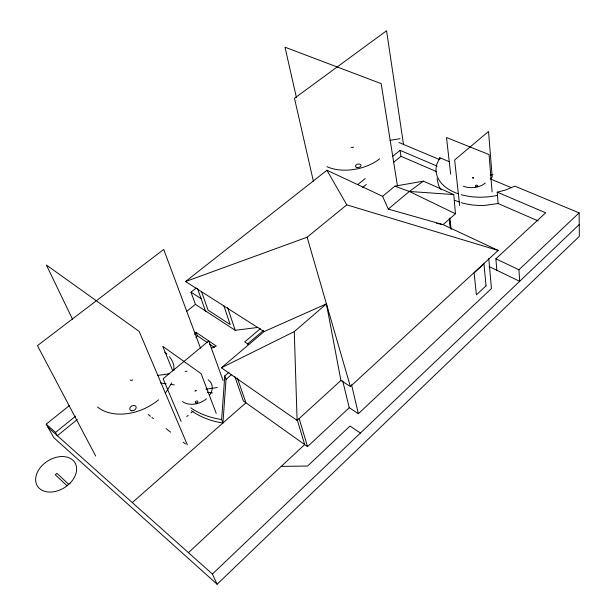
<?xml version="1.0" encoding="UTF-8"?>
<svg xmlns="http://www.w3.org/2000/svg" width="615" height="615" viewBox="0 0 615 615"><rect width="100%" height="100%" fill="white"/><g stroke="black" fill="none" stroke-linecap="round" stroke-linejoin="round"><path stroke-width="0.92" d="M191.45 410.705A82.771 59.986 -18.5 0 0 222.945 422.982L226.02 379.34L224.775 375.873L229.126 372.167M222.945 422.982L221.638 419.53L224.775 375.873M449.542 161.814L439.81 157.74L436.873 164.074A50.061 30.619 -6.4 0 0 458.483 193.848M209.454 395.637L211.422 392.178L212.283 388.634L211.99 385.251A17.489 12.723 -22.5 0 0 208.147 379.839M171.7 382.93L166.373 391.755A44.695 31.181 -25 0 1 165.235 393.154M195.939 390.817L194.855 390.948M69.349 405.593L46.225 424.166L53.82 437.68L217.118 584.25L579.33 236.345L579.13 212.882L514.832 186.13L505.276 190.112L497.235 192.164L498.112 203.534L538.24 220.954M217.118 584.25L212.413 574.041L579.23 224.56M489.094 266.541L519.667 281.316L518.937 269.77L579.13 212.882M342.67 380.754L349.251 407.722L358.384 413.703L491.447 288.55L488.771 258.369M234.838 376.541L243.371 400.972L307.531 446.613L349.251 407.722M188.436 552.654L304.679 444.584L297.183 419.645M496.835 270.285L495.89 258.815L545.659 212.79L497.235 192.164M350.373 386.52L498.165 250.436L443.069 224.636L388.273 209.092L382.615 196.316L326.942 170.247L185.553 281.539L264.112 331.577L326.434 303.879L340.902 380.493L350.373 386.52L307.116 237.213L346.775 204.857L498.165 250.436M264.112 331.577L221.385 367.793L297.114 420.445L340.902 380.493M132.287 502.57L245.931 402.794L237.359 378.094M382.615 196.316L394.876 186.168L423.404 181.164L453.762 194.578L455.477 213.782L443.069 224.636L436.573 223.245M490.778 178.35L492.192 177.112L488.541 131.456L454.654 159.985L459.628 205.51M221.385 367.793L294.27 331.608L326.434 303.879M226.02 379.34L231.793 374.397M186.76 416.586L188.175 415.371M191.004 412.949L193.118 411.127M247.292 344.185L263.643 330.34M260.429 328.641L244.724 341.902L248.729 344.538M388.273 209.092L409.321 191.457L423.404 181.164M77.344 419.476L57.356 435.735L55.519 432.437L75.591 416.163M362.612 187.513L366.302 184.508M393.6 162.306L400.98 156.31L400.073 150.344L392.654 156.348M357.776 184.569L365.195 178.565M186.46 311.536L195.416 304.348L190.996 292.156L196.239 287.989M185.553 281.539L307.116 237.213M497.474 195.232L495.014 195.862A50.061 30.619 -6.4 0 1 461.265 194.709M498.112 203.534L484.835 205.387A49.723 30.689 -6.2 0 1 461.212 202.65M389.864 140.389L400.011 138.675M472.858 177.527L473.612 177.758M490.163 175.075L492.923 174.622M157.425 375.465L169.517 373.736M185.184 371.498L187.022 371.237M196.039 390.548L195.424 390.633L196.001 390.71M205.948 389.157L217.326 387.565M257.854 327.434L235.207 330.309L195.416 304.348M281.224 466.385L307.6 466.024L349.997 426.041L360.428 433.022M473.043 177.85L473.604 177.881L472.512 178.019M394.876 186.168L409.321 191.457L453.762 194.578M160.446 383.007L166.096 383.768M170.809 384.406L174.337 384.875M207.317 392.247L212.482 392.947M490.247 178.842L511.488 187.729M398.889 142.496L439.179 159.408M400.073 150.344L437.127 166.112M400.98 156.31L436.12 171.416M495.89 258.815L518.937 269.77M409.321 191.457L455.477 213.782M190.996 292.156L201.09 298.652M194.586 334.406A79.973 52.867 -23.1 0 0 196.008 332.292L216.311 346.068A75.983 56.611 -20.4 0 0 211.652 348.082M196.008 332.292L197.292 335.729L207.416 342.632M209.753 344.223L214.435 347.406M148.215 414.472L150.452 416.24M151.936 417.424L153.427 418.6M166.096 428.624L170.57 432.161M183.239 442.185L185.469 443.953M46.225 424.166L55.519 432.437M48.078 427.456L212.413 574.041M68.757 484.359L56.957 473.35L55.273 474.749L67.058 485.788M326.942 170.247L346.775 204.857M95.725 456.092L37.438 345.638L163.713 249.444L200.498 348.159M72.593 319.393L46.379 265.004L139.174 331.424L187.337 444.845M181.11 421.436L163.129 378.702L208.746 340.933L223.137 380.647M172.738 370.768L162.752 346.307L201.09 373.674L216.211 413.311M197.438 288.374L205.702 311.644M201.505 291.525L208.062 310.144L230.179 324.52L223.868 305.763M227.619 307.577L235.161 330.17M299.075 418.246L307.531 446.613M351.565 384.829L358.384 413.703M313.381 181.21L294.477 98.285L386.566 30.75L403.555 144.771M296.422 97.577L285.022 47.209L381.169 83.617L397.413 185.684M437.073 178.658L438.449 185A49.723 30.689 -6.2 0 0 440.917 189.489M439.81 157.74L439.979 159.101M449.38 218.648L450.511 228.096L449.311 218.556M449.826 218.079L451.187 229.487M450.672 174.206L446.498 137.514L489.071 154.58L492.1 191.895M174.022 370.238L173.784 365.518A44.695 31.181 -25 0 0 169.44 356.662M294.27 331.608L297.114 420.445M158.547 399.796A44.695 31.181 -25 0 1 97.524 406.992M164.712 352.226A44.695 31.181 -25 0 1 166.903 353.986M132.656 379.886A1.653 1.153 -25 0 1 130.234 379.932M485.273 183.024A15.521 9.625 -6.7 0 1 463.395 186.168M379.693 158.762A37.138 22.094 -11.6 0 1 326.949 166.65M353.517 146.962A1.376 0.815 -11.6 0 1 352.364 147.554A1.376 0.815 -11.6 0 1 351.173 147.323M206.509 398.766A17.489 12.723 -22.5 0 1 182.524 401.572M459.382 202.058A49.723 30.689 -6.2 0 1 455.062 200.367M221.638 419.53A83.048 59.978 -18.5 0 1 190.788 407.807M197.292 335.729A79.719 52.905 -23.1 0 1 195.87 337.843M486.035 285.852L476.394 294.869L474.134 272.875L483.974 263.812L486.035 285.852M70.056 483.152L65.628 486.88A22.094 15.729 -32.1 0 1 35.647 480.377A22.094 15.729 -32.1 0 1 63.891 456.607A22.094 15.729 -32.1 0 1 70.056 483.152M131.748 410.751A3.413 2.437 -26.2 0 0 136.169 407.069A3.413 2.437 -26.2 0 0 130.957 406.53A3.413 2.437 -26.2 0 0 131.748 410.751M475.826 186.499A1.161 0.73 -6.5 0 0 477.694 185.899A1.161 0.73 -6.5 0 0 476.118 185.223A1.161 0.73 -6.5 0 0 475.826 186.499M356.969 167.472A2.821 1.714 -11.4 0 0 361.043 165.358A2.821 1.714 -11.4 0 0 356.777 164.489A2.821 1.714 -11.4 0 0 356.969 167.472M196.147 403.01A1.315 0.961 -22.9 0 0 197.815 401.587A1.315 0.961 -22.9 0 0 195.747 401.38A1.315 0.961 -22.9 0 0 196.147 403.01"/></g></svg>
